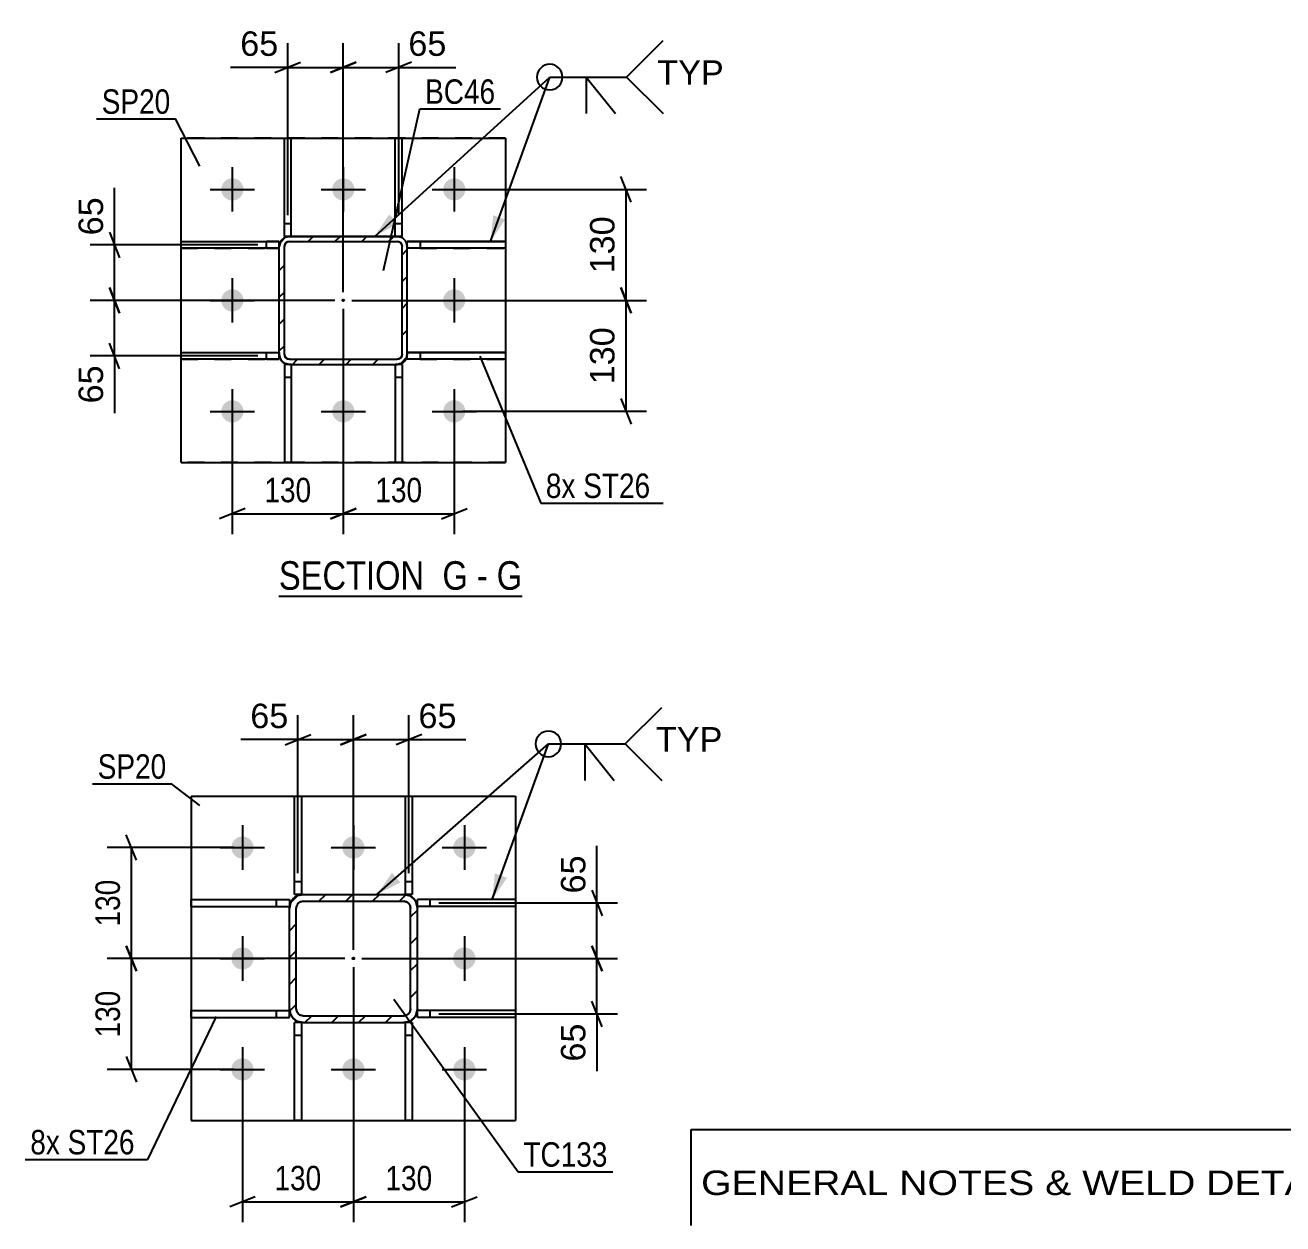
# Model space of a CAD drawing. Header units: millimetres. Extents: x 0 to 841, y 0 to 594.
# Drawn here: x 437.9 to 585.3, y 113.7 to 254.1 of the extents above; entities that cross this region are included whole.
import ezdxf

# ---------------------------------------------------------------- set-up
doc = ezdxf.new("R2010")
doc.units = ezdxf.units.MM
doc.linetypes.add('DXK_LINE_DOT2', pattern=[3.9198, 1.9599, -1.9599])
doc.linetypes.add('DXK_LINE_DOT3', pattern=[5.9187, 2.979, -0.9799, 0.9799, -0.9799])
doc.styles.add('Arial', font='ARIAL.TTF', dxfattribs={"height": 0.2})
doc.styles.add('Arial Narrow', font='ARIALN.TTF', dxfattribs={"height": 0.2})

# ---------------------------------------------------------------- blocks, each defined once
blk = doc.blocks.new('Unknown-318884589-18 - 12769')
at = {"color": 6, "linetype": 'Continuous'}
blk.add_line((467.68, 187.22), (496.18, 187.22), dxfattribs=at)
at = {"color": 0, "linetype": 'Continuous'}
for points in [[(485.79, 187.97), (485.79, 191.47), (467.68, 191.47), (467.68, 187.97)], [(489.82, 187.97), (489.82, 191.47), (486.84, 191.47), (486.84, 187.97)], [(492.15, 187.97), (492.15, 191.47), (490.87, 191.47), (490.87, 187.97)], [(496.18, 187.97), (496.18, 191.47), (493.2, 191.47), (493.2, 187.97)]]:
    blk.add_wipeout(points, dxfattribs=at)
at = {"color": 7, "linetype": 'Continuous', "style": 'Arial Narrow'}
for s, p in [('SECTION ', (467.68, 187.97)), ('G', (486.84, 187.97)), ('G', (493.2, 187.97)), ('-', (490.87, 187.97))]:
    blk.add_text(s, height=3.34, dxfattribs=at).set_placement(p)
blk = doc.blocks.new('Part-318884589-12848 - 12769')
at = {"color": 2, "linetype": 'Continuous'}
for p, q in [((484.22, 215.77), (482.72, 215.77)), ((482.72, 215.77), (494.22, 215.77)), ((482.72, 214.97), (482.72, 215.57)), ((494.22, 215.77), (484.22, 215.77)), ((494.22, 215.77), (494.22, 214.97)), ((494.22, 214.97), (482.72, 214.97))]:
    blk.add_line(p, q, dxfattribs=at)
at = {"color": 7, "linetype": 'DXK_LINE_DOT2'}
for p, q in [((482.72, 215.77), (482.72, 215.77)), ((482.72, 215.57), (482.72, 215.77)), ((484.22, 215.77), (484.22, 214.97)), ((484.22, 214.97), (482.72, 214.97)), ((484.22, 214.97), (494.22, 214.97))]:
    blk.add_line(p, q, dxfattribs=at)
blk = doc.blocks.new('Part-318884589-12777 - 12769')
at = {"linetype": 'Continuous'}
h = blk.add_hatch(dxfattribs=at)
h.set_pattern_fill('', scale=0.7, style=0, pattern_type=0)
h.set_pattern_definition([(45, (468.4631, 229.2758), (-1.57154, 1.57154), [])])
h.paths.add_polyline_path([(468.92, 229.37), (468.46, 229.28), (468.07, 229.02), (467.81, 228.63), (467.72, 228.17), (467.72, 215.57), (467.81, 215.11), (468.07, 214.72), (468.46, 214.46), (468.92, 214.37), (481.52, 214.37), (481.98, 214.46), (482.37, 214.72), (482.63, 215.11), (482.72, 215.57), (482.72, 228.17), (482.63, 228.63), (482.37, 229.02), (481.98, 229.28), (481.52, 229.37)])
h.paths.add_polyline_path([(481.52, 228.77), (481.75, 228.72), (481.95, 228.59), (482.08, 228.4), (482.12, 228.17), (482.12, 215.57), (482.08, 215.34), (481.95, 215.14), (481.75, 215.01), (481.52, 214.97), (468.92, 214.97), (468.69, 215.01), (468.5, 215.14), (468.37, 215.34), (468.32, 215.57), (468.32, 228.17), (468.37, 228.4), (468.5, 228.59), (468.69, 228.72), (468.92, 228.77)])
blk.add_hatch(color=246, dxfattribs=at).paths.add_polyline_path([(475.22, 221.77, -1), (475.22, 221.97, -1)])
at = {"color": 2, "linetype": 'Continuous'}
for p, q in [((467.81, 228.63), (467.72, 228.17)), ((467.81, 228.63), (467.81, 228.63)), ((467.81, 228.62), (467.81, 228.63)), ((468.37, 228.4), (468.5, 228.59)), ((468.46, 229.28), (468.9, 229.37)), ((468.92, 229.37), (468.46, 229.28)), ((468.5, 228.59), (468.69, 228.72)), ((468.69, 228.72), (468.92, 228.77)), ((468.92, 229.37), (481.52, 229.37)), ((468.92, 228.77), (481.52, 228.77)), ((481.32, 229.37), (469.12, 229.37)), ((481.98, 229.28), (481.52, 229.37)), ((481.52, 228.77), (481.75, 228.72)), ((481.55, 229.37), (481.98, 229.28)), ((481.75, 228.72), (481.95, 228.59)), ((481.95, 228.59), (482.08, 228.4)), ((482.63, 228.63), (482.63, 228.63)), ((482.63, 228.63), (482.63, 228.62)), ((482.72, 228.17), (482.63, 228.63)), ((467.72, 215.57), (467.72, 228.17)), ((468.32, 228.17), (468.37, 228.4)), ((468.32, 215.57), (468.32, 228.17)), ((482.08, 228.4), (482.12, 228.17)), ((482.12, 215.57), (482.12, 228.17)), ((482.72, 215.57), (482.72, 228.17)), ((467.72, 215.57), (467.81, 215.11)), ((468.37, 215.34), (468.32, 215.57)), ((468.37, 215.34), (468.5, 215.15)), ((468.5, 215.14), (468.37, 215.34)), ((481.95, 215.15), (482.08, 215.34)), ((482.08, 215.34), (481.95, 215.14)), ((482.12, 215.57), (482.08, 215.34)), ((482.63, 215.11), (482.72, 215.57)), ((468.46, 214.46), (468.92, 214.37)), ((468.5, 215.15), (468.69, 215.02)), ((468.69, 215.01), (468.5, 215.14)), ((468.69, 215.02), (468.92, 214.97)), ((468.92, 214.97), (468.69, 215.01)), ((468.92, 214.97), (468.92, 214.97)), ((468.92, 214.97), (481.52, 214.97)), ((468.92, 214.97), (481.52, 214.97)), ((468.92, 214.37), (481.52, 214.37)), ((481.52, 214.97), (481.75, 215.02)), ((481.75, 215.01), (481.52, 214.97)), ((481.52, 214.97), (481.52, 214.97)), ((481.52, 214.37), (481.98, 214.46)), ((481.75, 215.02), (481.95, 215.15)), ((481.95, 215.14), (481.75, 215.01))]:
    blk.add_line(p, q, dxfattribs=at)
at = {"color": 7, "linetype": 'DXK_LINE_DOT2'}
for p, q in [((467.72, 228.17), (467.81, 228.62)), ((468.5, 228.6), (468.37, 228.4)), ((468.69, 228.73), (468.5, 228.6)), ((468.92, 228.77), (468.69, 228.73)), ((468.9, 229.37), (468.92, 229.37)), ((469.12, 229.37), (468.92, 229.37)), ((468.92, 229.37), (468.92, 229.37)), ((468.92, 228.77), (468.92, 228.77)), ((468.92, 228.77), (481.52, 228.77)), ((481.52, 229.37), (481.32, 229.37)), ((481.52, 229.37), (481.52, 229.37)), ((481.52, 229.37), (481.55, 229.37)), ((481.52, 228.77), (481.52, 228.77)), ((481.75, 228.73), (481.52, 228.77)), ((481.95, 228.6), (481.75, 228.73)), ((482.08, 228.4), (481.95, 228.6)), ((482.63, 228.62), (482.72, 228.17)), ((467.72, 215.57), (467.72, 228.17)), ((468.37, 228.4), (468.32, 228.17)), ((468.32, 228.17), (468.32, 228.17)), ((468.32, 215.57), (468.32, 228.17)), ((482.12, 228.17), (482.08, 228.4)), ((482.12, 228.17), (482.12, 228.17)), ((482.12, 215.57), (482.12, 228.17)), ((482.72, 215.57), (482.72, 228.17)), ((467.81, 215.11), (467.72, 215.57)), ((468.32, 215.57), (468.32, 215.57)), ((468.32, 215.57), (468.37, 215.34)), ((468.37, 215.34), (468.37, 215.34)), ((482.08, 215.34), (482.12, 215.57)), ((482.08, 215.34), (482.08, 215.34)), ((482.12, 215.57), (482.12, 215.57)), ((482.72, 215.57), (482.63, 215.11)), ((482.72, 215.57), (482.72, 215.57)), ((468.92, 214.37), (468.46, 214.46)), ((468.92, 214.37), (481.52, 214.37)), ((468.92, 214.37), (468.92, 214.37)), ((481.98, 214.46), (481.52, 214.37)), ((481.52, 214.37), (481.52, 214.37))]:
    blk.add_line(p, q, dxfattribs=at)
at = {"color": 7, "linetype": 'DXK_LINE_DOT3'}
blk.add_line((475.22, 221.86), (475.22, 221.88), dxfattribs=at)
at = {"color": 246, "linetype": 'DXK_LINE_DOT2'}
blk.add_line((475.22, 221.86), (475.22, 221.88), dxfattribs=at)
at = {"color": 246, "linetype": 'Continuous'}
blk.add_circle((475.22, 221.87), 0.1, dxfattribs=at)
at = {"color": 2, "linetype": 'Continuous'}
for centre, start, end in [((468.92, 228.17), 112.5, 157.5), ((468.92, 228.17), 112.5, 157.5), ((481.52, 228.17), 22.5, 67.5), ((481.52, 228.17), 22.5, 67.5), ((468.92, 215.57), 202.5, 247.5), ((481.52, 215.57), 292.5, 337.5)]:
    blk.add_arc(centre, 1.2, start, end, dxfattribs=at)
at = {"color": 7, "linetype": 'DXK_LINE_DOT2'}
for centre, start, end in [((468.92, 215.57), 202.5, 247.5), ((481.52, 215.57), 292.5, 337.5)]:
    blk.add_arc(centre, 1.2, start, end, dxfattribs=at)
blk = doc.blocks.new('Part-318884589-12783 - 12769')
at = {"color": 2, "linetype": 'Continuous'}
for p, q in [((456.22, 240.87), (456.22, 240.87)), ((456.22, 240.87), (494.22, 240.87)), ((456.22, 202.87), (456.22, 240.87)), ((494.22, 240.87), (494.22, 240.87)), ((494.22, 240.87), (494.22, 202.87)), ((456.22, 202.87), (494.22, 202.87))]:
    blk.add_line(p, q, dxfattribs=at)
at = {"color": 7, "linetype": 'DXK_LINE_DOT2'}
for p, q in [((494.22, 240.87), (456.22, 240.87)), ((456.22, 240.87), (456.22, 240.87)), ((494.22, 240.87), (494.22, 240.87)), ((494.22, 202.87), (456.22, 202.87))]:
    blk.add_line(p, q, dxfattribs=at)
blk = doc.blocks.new('Part-318884589-12844 - 12769')
at = {"color": 2, "linetype": 'Continuous'}
for p, q in [((481.32, 214.37), (481.32, 202.87)), ((482.12, 214.37), (481.52, 214.37)), ((482.12, 214.37), (481.54, 214.37)), ((482.12, 214.37), (482.12, 214.37)), ((482.12, 214.37), (482.12, 202.87)), ((482.12, 202.87), (481.32, 202.87))]:
    blk.add_line(p, q, dxfattribs=at)
at = {"color": 7, "linetype": 'DXK_LINE_DOT2'}
for p, q in [((481.32, 214.37), (481.32, 214.37)), ((481.32, 214.37), (481.32, 214.37)), ((481.52, 214.37), (481.32, 214.37)), ((481.54, 214.37), (481.32, 214.37)), ((481.32, 212.87), (482.12, 212.87))]:
    blk.add_line(p, q, dxfattribs=at)
blk = doc.blocks.new('Part-318884589-12845 - 12769')
at = {"color": 2, "linetype": 'Continuous'}
for p, q in [((468.32, 214.37), (468.32, 214.37)), ((468.32, 214.37), (468.32, 202.87)), ((468.92, 214.37), (468.32, 214.37)), ((468.9, 214.37), (468.32, 214.37)), ((469.12, 214.37), (469.12, 202.87)), ((469.12, 202.87), (468.32, 202.87))]:
    blk.add_line(p, q, dxfattribs=at)
at = {"color": 7, "linetype": 'DXK_LINE_DOT2'}
for p, q in [((469.12, 214.37), (468.9, 214.37)), ((469.12, 214.37), (468.92, 214.37)), ((469.12, 214.37), (469.12, 214.37)), ((469.12, 214.37), (469.12, 214.37)), ((468.32, 212.87), (469.12, 212.87))]:
    blk.add_line(p, q, dxfattribs=at)
blk = doc.blocks.new('Part-318884589-12846 - 12769')
at = {"color": 2, "linetype": 'Continuous'}
for p, q in [((481.32, 229.37), (481.32, 240.87)), ((481.32, 240.87), (482.12, 240.87)), ((482.12, 229.37), (482.12, 240.87)), ((482.12, 229.37), (481.52, 229.37))]:
    blk.add_line(p, q, dxfattribs=at)
at = {"color": 7, "linetype": 'DXK_LINE_DOT2'}
for p, q in [((481.32, 230.87), (482.12, 230.87)), ((481.52, 229.37), (481.32, 229.37)), ((482.12, 229.37), (481.32, 229.37)), ((481.32, 229.37), (481.32, 229.37)), ((482.12, 229.37), (482.12, 229.37))]:
    blk.add_line(p, q, dxfattribs=at)
blk = doc.blocks.new('Part-318884589-12847 - 12769')
at = {"color": 2, "linetype": 'Continuous'}
for p, q in [((468.32, 229.37), (468.32, 240.87)), ((468.32, 240.87), (469.12, 240.87)), ((469.12, 229.37), (469.12, 240.87)), ((468.92, 229.37), (468.32, 229.37))]:
    blk.add_line(p, q, dxfattribs=at)
at = {"color": 7, "linetype": 'DXK_LINE_DOT2'}
for p, q in [((468.32, 230.87), (469.12, 230.87)), ((469.12, 229.37), (468.32, 229.37)), ((468.32, 229.37), (468.32, 229.37)), ((469.12, 229.37), (468.92, 229.37)), ((469.12, 229.37), (469.12, 229.37))]:
    blk.add_line(p, q, dxfattribs=at)
blk = doc.blocks.new('Part-318884589-12849 - 12769')
at = {"color": 2, "linetype": 'Continuous'}
for p, q in [((484.22, 228.77), (482.72, 228.77)), ((482.72, 228.77), (482.72, 228.77)), ((482.72, 228.77), (494.22, 228.77)), ((482.72, 228.77), (482.72, 228.77)), ((482.72, 228.17), (482.72, 228.77)), ((494.22, 228.77), (484.22, 228.77)), ((494.22, 228.77), (494.22, 227.97)), ((494.22, 227.97), (482.72, 227.97))]:
    blk.add_line(p, q, dxfattribs=at)
at = {"color": 7, "linetype": 'DXK_LINE_DOT2'}
for p, q in [((484.22, 228.77), (484.22, 227.97)), ((482.72, 227.97), (482.72, 228.17)), ((484.22, 227.97), (482.72, 227.97)), ((482.72, 227.97), (482.72, 227.97)), ((484.22, 227.97), (494.22, 227.97))]:
    blk.add_line(p, q, dxfattribs=at)
blk = doc.blocks.new('Part-318884589-12850 - 12769')
at = {"color": 2, "linetype": 'Continuous'}
for p, q in [((456.22, 214.97), (456.22, 215.77)), ((456.22, 215.77), (467.72, 215.77)), ((456.22, 215.77), (466.22, 215.77)), ((466.22, 215.77), (467.72, 215.77)), ((467.72, 214.97), (467.72, 215.57)), ((467.72, 214.97), (456.22, 214.97))]:
    blk.add_line(p, q, dxfattribs=at)
at = {"color": 7, "linetype": 'DXK_LINE_DOT2'}
for p, q in [((466.22, 214.97), (466.22, 215.77)), ((467.72, 215.77), (467.72, 215.57)), ((456.22, 214.97), (466.22, 214.97)), ((466.22, 214.97), (467.72, 214.97)), ((467.72, 214.97), (467.72, 214.97))]:
    blk.add_line(p, q, dxfattribs=at)
blk = doc.blocks.new('Part-318884589-12851 - 12769')
at = {"color": 2, "linetype": 'Continuous'}
for p, q in [((456.22, 227.97), (456.22, 228.77)), ((456.22, 228.77), (467.72, 228.77)), ((456.22, 228.77), (466.22, 228.77)), ((467.72, 228.77), (466.22, 228.77)), ((467.72, 228.77), (467.72, 228.77)), ((467.72, 228.17), (467.72, 228.77)), ((467.72, 227.97), (456.22, 227.97))]:
    blk.add_line(p, q, dxfattribs=at)
at = {"color": 7, "linetype": 'DXK_LINE_DOT2'}
for p, q in [((466.22, 227.97), (466.22, 228.77)), ((456.22, 227.97), (466.22, 227.97)), ((466.22, 227.97), (467.72, 227.97)), ((467.72, 227.97), (467.72, 228.17)), ((467.72, 227.97), (467.72, 227.97))]:
    blk.add_line(p, q, dxfattribs=at)
blk = doc.blocks.new('Bolt-318884589-12855 - 12769')
at = {"linetype": 'Continuous'}
for points in [[(462.22, 236.17), (462.49, 236.14), (462.75, 236.06), (462.99, 235.92), (463.19, 235.74), (463.35, 235.52), (463.46, 235.27), (463.52, 235.01), (463.52, 234.74), (463.46, 234.47), (463.35, 234.22), (463.19, 234), (462.99, 233.82), (462.75, 233.68), (462.49, 233.6), (462.22, 233.57), (461.95, 233.6), (461.69, 233.68), (461.46, 233.82), (461.26, 234), (461.1, 234.22), (460.99, 234.47), (460.93, 234.74), (460.93, 235.01), (460.99, 235.27), (461.1, 235.52), (461.26, 235.74), (461.46, 235.92), (461.69, 236.06), (461.95, 236.14)], [(475.22, 236.17), (475.49, 236.14), (475.75, 236.06), (475.99, 235.92), (476.19, 235.74), (476.35, 235.52), (476.46, 235.27), (476.52, 235.01), (476.52, 234.74), (476.46, 234.47), (476.35, 234.22), (476.19, 234), (475.99, 233.82), (475.75, 233.68), (475.49, 233.6), (475.22, 233.57), (474.95, 233.6), (474.69, 233.68), (474.46, 233.82), (474.26, 234), (474.1, 234.22), (473.99, 234.47), (473.93, 234.74), (473.93, 235.01), (473.99, 235.27), (474.1, 235.52), (474.26, 235.74), (474.46, 235.92), (474.69, 236.06), (474.95, 236.14)], [(488.22, 236.17), (488.49, 236.14), (488.75, 236.06), (488.99, 235.92), (489.19, 235.74), (489.35, 235.52), (489.46, 235.27), (489.52, 235.01), (489.52, 234.74), (489.46, 234.47), (489.35, 234.22), (489.19, 234), (488.99, 233.82), (488.75, 233.68), (488.49, 233.6), (488.22, 233.57), (487.95, 233.6), (487.69, 233.68), (487.46, 233.82), (487.26, 234), (487.1, 234.22), (486.99, 234.47), (486.93, 234.74), (486.93, 235.01), (486.99, 235.27), (487.1, 235.52), (487.26, 235.74), (487.46, 235.92), (487.69, 236.06), (487.95, 236.14)], [(462.22, 223.17), (462.49, 223.14), (462.75, 223.06), (462.99, 222.92), (463.19, 222.74), (463.35, 222.52), (463.46, 222.27), (463.52, 222.01), (463.52, 221.74), (463.46, 221.47), (463.35, 221.22), (463.19, 221), (462.99, 220.82), (462.75, 220.68), (462.49, 220.6), (462.22, 220.57), (461.95, 220.6), (461.69, 220.68), (461.46, 220.82), (461.26, 221), (461.1, 221.22), (460.99, 221.47), (460.93, 221.74), (460.93, 222.01), (460.99, 222.27), (461.1, 222.52), (461.26, 222.74), (461.46, 222.92), (461.69, 223.06), (461.95, 223.14)], [(488.22, 223.17), (488.49, 223.14), (488.75, 223.06), (488.99, 222.92), (489.19, 222.74), (489.35, 222.52), (489.46, 222.27), (489.52, 222.01), (489.52, 221.74), (489.46, 221.47), (489.35, 221.22), (489.19, 221), (488.99, 220.82), (488.75, 220.68), (488.49, 220.6), (488.22, 220.57), (487.95, 220.6), (487.69, 220.68), (487.46, 220.82), (487.26, 221), (487.1, 221.22), (486.99, 221.47), (486.93, 221.74), (486.93, 222.01), (486.99, 222.27), (487.1, 222.52), (487.26, 222.74), (487.46, 222.92), (487.69, 223.06), (487.95, 223.14)], [(462.22, 210.17), (462.49, 210.14), (462.75, 210.06), (462.99, 209.92), (463.19, 209.74), (463.35, 209.52), (463.46, 209.27), (463.52, 209.01), (463.52, 208.74), (463.46, 208.47), (463.35, 208.22), (463.19, 208), (462.99, 207.82), (462.75, 207.68), (462.49, 207.6), (462.22, 207.57), (461.95, 207.6), (461.69, 207.68), (461.46, 207.82), (461.26, 208), (461.1, 208.22), (460.99, 208.47), (460.93, 208.74), (460.93, 209.01), (460.99, 209.27), (461.1, 209.52), (461.26, 209.74), (461.46, 209.92), (461.69, 210.06), (461.95, 210.14)], [(475.22, 210.17), (475.49, 210.14), (475.75, 210.06), (475.99, 209.92), (476.19, 209.74), (476.35, 209.52), (476.46, 209.27), (476.52, 209.01), (476.52, 208.74), (476.46, 208.47), (476.35, 208.22), (476.19, 208), (475.99, 207.82), (475.75, 207.68), (475.49, 207.6), (475.22, 207.57), (474.95, 207.6), (474.69, 207.68), (474.46, 207.82), (474.26, 208), (474.1, 208.22), (473.99, 208.47), (473.93, 208.74), (473.93, 209.01), (473.99, 209.27), (474.1, 209.52), (474.26, 209.74), (474.46, 209.92), (474.69, 210.06), (474.95, 210.14)], [(488.22, 210.17), (488.49, 210.14), (488.75, 210.06), (488.99, 209.92), (489.19, 209.74), (489.35, 209.52), (489.46, 209.27), (489.52, 209.01), (489.52, 208.74), (489.46, 208.47), (489.35, 208.22), (489.19, 208), (488.99, 207.82), (488.75, 207.68), (488.49, 207.6), (488.22, 207.57), (487.95, 207.6), (487.69, 207.68), (487.46, 207.82), (487.26, 208), (487.1, 208.22), (486.99, 208.47), (486.93, 208.74), (486.93, 209.01), (486.99, 209.27), (487.1, 209.52), (487.26, 209.74), (487.46, 209.92), (487.69, 210.06), (487.95, 210.14)]]:
    blk.add_hatch(color=1, dxfattribs=at).paths.add_polyline_path(points)
at = {"color": 1, "linetype": 'Continuous'}
for p, q in [((462.22, 237.47), (462.22, 232.27)), ((475.22, 237.47), (475.22, 232.27)), ((488.22, 237.47), (488.22, 232.27)), ((459.62, 234.87), (464.82, 234.87)), ((472.62, 234.87), (477.82, 234.87)), ((485.62, 234.87), (490.82, 234.87)), ((462.22, 224.47), (462.22, 219.27)), ((488.22, 224.47), (488.22, 219.27)), ((459.62, 221.87), (464.82, 221.87)), ((485.62, 221.87), (490.82, 221.87)), ((462.22, 211.47), (462.22, 206.27)), ((475.22, 211.47), (475.22, 206.27)), ((488.22, 211.47), (488.22, 206.27)), ((459.62, 208.87), (464.82, 208.87)), ((472.62, 208.87), (477.82, 208.87)), ((485.62, 208.87), (490.82, 208.87))]:
    blk.add_line(p, q, dxfattribs=at)
blk = doc.blocks.new('Part-318884589-13190 - 13131')
at = {"color": 2, "linetype": 'Continuous'}
for p, q in [((482.51, 125.77), (482.51, 137.27)), ((483.31, 137.27), (482.51, 137.27)), ((483.31, 137.27), (483.31, 125.77)), ((483.31, 125.77), (482.51, 125.77))]:
    blk.add_line(p, q, dxfattribs=at)
at = {"color": 7, "linetype": 'DXK_LINE_DOT2'}
blk.add_line((482.51, 135.77), (483.31, 135.77), dxfattribs=at)
blk = doc.blocks.new('Part-318884589-13194 - 13131')
at = {"color": 2, "linetype": 'Continuous'}
for p, q in [((495.41, 138.67), (483.91, 138.67)), ((483.91, 137.87), (483.91, 138.67)), ((495.41, 138.67), (495.41, 137.87)), ((495.41, 137.87), (483.91, 137.87))]:
    blk.add_line(p, q, dxfattribs=at)
at = {"color": 7, "linetype": 'DXK_LINE_DOT2'}
blk.add_line((485.41, 137.87), (485.41, 138.67), dxfattribs=at)
blk = doc.blocks.new('Part-318884589-13138 - 13131')
at = {"linetype": 'Continuous'}
h = blk.add_hatch(dxfattribs=at)
h.set_pattern_fill('', scale=0.7, style=0, pattern_type=0)
h.set_pattern_definition([(45, (469.8944, 152.1447), (-1.57154, 1.57154), [])])
h.paths.add_polyline_path([(470.51, 152.27), (469.89, 152.14), (469.38, 151.8), (469.03, 151.28), (468.91, 150.67), (468.91, 138.87), (469.03, 138.25), (469.38, 137.74), (469.89, 137.39), (470.51, 137.27), (482.31, 137.27), (482.92, 137.39), (483.44, 137.74), (483.78, 138.25), (483.91, 138.87), (483.91, 150.67), (483.78, 151.28), (483.44, 151.8), (482.92, 152.14), (482.31, 152.27)])
h.paths.add_polyline_path([(482.31, 151.47), (482.61, 151.41), (482.87, 151.23), (483.05, 150.97), (483.11, 150.67), (483.11, 138.87), (483.05, 138.56), (482.87, 138.3), (482.61, 138.13), (482.31, 138.07), (470.51, 138.07), (470.2, 138.13), (469.94, 138.3), (469.77, 138.56), (469.71, 138.87), (469.71, 150.67), (469.77, 150.97), (469.94, 151.23), (470.2, 151.41), (470.51, 151.47)])
blk.add_hatch(color=246, dxfattribs=at).paths.add_polyline_path([(476.41, 144.67, -1), (476.41, 144.87, -1)])
at = {"color": 7, "linetype": 'DXK_LINE_DOT2'}
for p, q in [((469.89, 152.14), (470.51, 152.27)), ((470.51, 152.27), (482.31, 152.27)), ((482.31, 152.27), (482.92, 152.14)), ((468.91, 150.67), (469.03, 151.28)), ((468.91, 138.87), (468.91, 150.67)), ((469.77, 150.97), (469.71, 150.67)), ((469.71, 138.87), (469.71, 150.67)), ((470.51, 151.47), (470.2, 151.41)), ((470.51, 151.47), (482.31, 151.47)), ((482.61, 151.41), (482.31, 151.47)), ((483.11, 150.67), (483.05, 150.97)), ((483.11, 138.87), (483.11, 150.67)), ((483.78, 151.28), (483.91, 150.67)), ((483.91, 138.87), (483.91, 150.67)), ((469.03, 138.25), (468.91, 138.87)), ((469.71, 138.87), (469.77, 138.56)), ((483.05, 138.56), (483.11, 138.87)), ((483.91, 138.87), (483.78, 138.25)), ((470.51, 137.27), (469.89, 137.39)), ((470.2, 138.13), (470.51, 138.07)), ((470.51, 138.07), (482.31, 138.07)), ((470.51, 137.27), (482.31, 137.27)), ((482.31, 138.07), (482.61, 138.13)), ((482.92, 137.39), (482.31, 137.27))]:
    blk.add_line(p, q, dxfattribs=at)
at = {"color": 2, "linetype": 'Continuous'}
for p, q in [((470.51, 152.27), (469.89, 152.14)), ((470.51, 152.27), (482.31, 152.27)), ((482.92, 152.14), (482.31, 152.27)), ((469.03, 151.28), (468.91, 150.67)), ((468.91, 138.87), (468.91, 150.67)), ((469.71, 150.67), (469.77, 150.97)), ((469.71, 138.87), (469.71, 150.67)), ((470.2, 151.41), (470.51, 151.47)), ((470.51, 151.47), (482.31, 151.47)), ((482.31, 151.47), (482.61, 151.41)), ((483.05, 150.97), (483.11, 150.67)), ((483.11, 138.87), (483.11, 150.67)), ((483.91, 150.67), (483.78, 151.28)), ((483.91, 138.87), (483.91, 150.67)), ((468.91, 138.87), (469.03, 138.25)), ((469.77, 138.56), (469.71, 138.87)), ((483.11, 138.87), (483.05, 138.56)), ((483.78, 138.25), (483.91, 138.87)), ((469.89, 137.39), (470.51, 137.27)), ((470.51, 138.07), (470.2, 138.13)), ((470.51, 138.07), (482.31, 138.07)), ((470.51, 137.27), (482.31, 137.27)), ((482.61, 138.13), (482.31, 138.07)), ((482.31, 137.27), (482.92, 137.39))]:
    blk.add_line(p, q, dxfattribs=at)
at = {"color": 7, "linetype": 'DXK_LINE_DOT3'}
blk.add_line((476.41, 144.77), (476.41, 144.77), dxfattribs=at)
at = {"color": 246, "linetype": 'DXK_LINE_DOT2'}
blk.add_line((476.41, 144.77), (476.41, 144.77), dxfattribs=at)
at = {"color": 246, "linetype": 'Continuous'}
blk.add_circle((476.41, 144.77), 0.1, dxfattribs=at)
at = {"color": 7, "linetype": 'DXK_LINE_DOT2'}
for centre, radius, start, end in [((470.51, 150.67), 1.6, 112.5, 157.5), ((482.31, 150.67), 1.6, 22.5, 67.5), ((470.51, 150.67), 0.8, 112.5, 157.5), ((482.31, 150.67), 0.8, 22.5, 67.5), ((470.51, 138.87), 0.8, 202.5, 247.5), ((482.31, 138.87), 0.8, 292.5, 337.5), ((470.51, 138.87), 1.6, 202.5, 247.5), ((482.31, 138.87), 1.6, 292.5, 337.5)]:
    blk.add_arc(centre, radius, start, end, dxfattribs=at)
at = {"color": 2, "linetype": 'Continuous'}
for centre, radius, start, end in [((470.51, 150.67), 1.6, 112.5, 157.5), ((482.31, 150.67), 1.6, 22.5, 67.5), ((470.51, 150.67), 0.8, 112.5, 157.5), ((482.31, 150.67), 0.8, 22.5, 67.5), ((470.51, 138.87), 0.8, 202.5, 247.5), ((482.31, 138.87), 0.8, 292.5, 337.5), ((470.51, 138.87), 1.6, 202.5, 247.5), ((482.31, 138.87), 1.6, 292.5, 337.5)]:
    blk.add_arc(centre, radius, start, end, dxfattribs=at)
blk = doc.blocks.new('Part-318884589-13191 - 13131')
at = {"color": 2, "linetype": 'Continuous'}
for p, q in [((469.51, 125.77), (469.51, 137.27)), ((470.31, 137.27), (469.51, 137.27)), ((470.31, 137.27), (470.31, 125.77)), ((470.31, 125.77), (469.51, 125.77))]:
    blk.add_line(p, q, dxfattribs=at)
at = {"color": 7, "linetype": 'DXK_LINE_DOT2'}
blk.add_line((469.51, 135.77), (470.31, 135.77), dxfattribs=at)
blk = doc.blocks.new('Part-318884589-13143 - 13131')
at = {"color": 2, "linetype": 'Continuous'}
for p, q in [((457.41, 163.77), (495.41, 163.77)), ((457.41, 163.77), (457.41, 125.77)), ((495.41, 163.77), (495.41, 125.77)), ((457.41, 125.77), (495.41, 125.77))]:
    blk.add_line(p, q, dxfattribs=at)
blk = doc.blocks.new('Part-318884589-13192 - 13131')
at = {"color": 2, "linetype": 'Continuous'}
for p, q in [((482.51, 152.27), (482.51, 163.77)), ((482.51, 163.77), (483.31, 163.77)), ((483.31, 163.77), (483.31, 152.27)), ((483.31, 152.27), (482.51, 152.27))]:
    blk.add_line(p, q, dxfattribs=at)
at = {"color": 7, "linetype": 'DXK_LINE_DOT2'}
blk.add_line((482.51, 153.77), (483.31, 153.77), dxfattribs=at)
blk = doc.blocks.new('Part-318884589-13193 - 13131')
at = {"color": 2, "linetype": 'Continuous'}
for p, q in [((469.51, 152.27), (469.51, 163.77)), ((469.51, 163.77), (470.31, 163.77)), ((470.31, 163.77), (470.31, 152.27)), ((470.31, 152.27), (469.51, 152.27))]:
    blk.add_line(p, q, dxfattribs=at)
at = {"color": 7, "linetype": 'DXK_LINE_DOT2'}
blk.add_line((469.51, 153.77), (470.31, 153.77), dxfattribs=at)
blk = doc.blocks.new('Part-318884589-13195 - 13131')
at = {"color": 2, "linetype": 'Continuous'}
for p, q in [((495.41, 151.67), (483.91, 151.67)), ((483.91, 150.87), (483.91, 151.67)), ((495.41, 150.87), (483.91, 150.87)), ((495.41, 151.67), (495.41, 150.87))]:
    blk.add_line(p, q, dxfattribs=at)
at = {"color": 7, "linetype": 'DXK_LINE_DOT2'}
blk.add_line((485.41, 150.87), (485.41, 151.67), dxfattribs=at)
blk = doc.blocks.new('Part-318884589-13196 - 13131')
at = {"color": 2, "linetype": 'Continuous'}
for p, q in [((457.41, 137.87), (457.41, 138.67)), ((457.41, 138.67), (468.91, 138.67)), ((468.91, 137.87), (468.91, 138.67)), ((457.41, 137.87), (468.91, 137.87))]:
    blk.add_line(p, q, dxfattribs=at)
at = {"color": 7, "linetype": 'DXK_LINE_DOT2'}
blk.add_line((467.41, 137.87), (467.41, 138.67), dxfattribs=at)
blk = doc.blocks.new('Part-318884589-13197 - 13131')
at = {"color": 2, "linetype": 'Continuous'}
for p, q in [((457.41, 150.87), (457.41, 151.67)), ((457.41, 151.67), (468.91, 151.67)), ((457.41, 150.87), (468.91, 150.87)), ((468.91, 151.67), (468.91, 150.87))]:
    blk.add_line(p, q, dxfattribs=at)
at = {"color": 7, "linetype": 'DXK_LINE_DOT2'}
blk.add_line((467.41, 150.87), (467.41, 151.67), dxfattribs=at)
blk = doc.blocks.new('Bolt-318884589-13215 - 13131')
at = {"linetype": 'Continuous'}
for points in [[(464.71, 157.77, -1), (462.11, 157.77, -1)], [(477.71, 157.77, -1), (475.11, 157.77, -1)], [(490.71, 157.77, -1), (488.11, 157.77, -1)], [(464.71, 144.77, -1), (462.11, 144.77, -1)], [(490.71, 144.77, -1), (488.11, 144.77, -1)], [(464.71, 131.77, -1), (462.11, 131.77, -1)], [(477.71, 131.77, -1), (475.11, 131.77, -1)], [(490.71, 131.77, -1), (488.11, 131.77, -1)]]:
    blk.add_hatch(color=1, dxfattribs=at).paths.add_polyline_path(points)
at = {"color": 1, "linetype": 'Continuous'}
for p, q in [((463.41, 160.37), (463.41, 155.17)), ((476.41, 160.37), (476.41, 155.17)), ((489.41, 160.37), (489.41, 155.17)), ((460.81, 157.77), (466.01, 157.77)), ((473.81, 157.77), (479.01, 157.77)), ((486.81, 157.77), (492.01, 157.77)), ((463.41, 147.37), (463.41, 142.17)), ((489.41, 147.37), (489.41, 142.17)), ((460.81, 144.77), (466.01, 144.77)), ((486.81, 144.77), (492.01, 144.77)), ((463.41, 134.37), (463.41, 129.17)), ((476.41, 134.37), (476.41, 129.17)), ((489.41, 134.37), (489.41, 129.17)), ((460.81, 131.77), (466.01, 131.77)), ((473.81, 131.77), (479.01, 131.77)), ((486.81, 131.77), (492.01, 131.77))]:
    blk.add_line(p, q, dxfattribs=at)
blk = doc.blocks.new('StraightDimension-318884589-13113 - 12769')
at = {"color": 7, "linetype": 'Continuous'}
for p, q in [((508.95, 220.37), (507.75, 223.37)), ((476.22, 221.87), (510.75, 221.87)), ((508.35, 208.88), (508.35, 221.87)), ((507.75, 210.38), (508.95, 207.38)), ((489.22, 208.88), (510.75, 208.88))]:
    blk.add_line(p, q, dxfattribs=at)
at = {"color": 0}
blk.add_wipeout([(507.6, 219.31), (503.4, 219.31), (503.4, 211.44), (507.6, 211.44)], dxfattribs=at)
at = {"color": 3, "style": 'Arial'}
blk.add_text('130', height=2.865, rotation=90.0002, dxfattribs=at).set_placement((507, 212.04))
blk = doc.blocks.new('StraightDimension-318884589-13112 - 12769')
at = {"color": 7, "linetype": 'Continuous'}
for p, q in [((508.95, 233.38), (507.75, 236.38)), ((489.22, 234.88), (510.75, 234.88)), ((508.35, 221.87), (508.35, 234.88)), ((507.75, 223.37), (508.95, 220.37)), ((476.22, 221.87), (510.75, 221.87))]:
    blk.add_line(p, q, dxfattribs=at)
at = {"color": 0}
blk.add_wipeout([(507.6, 232.31), (503.4, 232.31), (503.4, 224.44), (507.6, 224.44)], dxfattribs=at)
at = {"color": 3, "style": 'Arial'}
blk.add_text('130', height=2.865, rotation=90.0002, dxfattribs=at).set_placement((507, 225.04))
blk = doc.blocks.new('StraightDimension-318884589-13056 - 12769')
at = {"color": 7, "linetype": 'Continuous'}
for p, q in [((448.42, 228.37), (448.42, 235.07)), ((448.42, 228.37), (448.42, 235.07)), ((447.82, 229.87), (449.02, 226.87)), ((465.22, 228.37), (445.57, 228.37)), ((448.42, 221.87), (448.42, 228.37)), ((449.02, 220.37), (447.82, 223.37)), ((474.22, 221.87), (445.57, 221.87))]:
    blk.add_line(p, q, dxfattribs=at)
at = {"color": 0}
blk.add_wipeout([(447.67, 234.54), (443.47, 234.54), (443.47, 228.89), (447.67, 228.89)], dxfattribs=at)
at = {"color": 3, "style": 'Arial'}
blk.add_text('65', height=2.865, rotation=90.0002, dxfattribs=at).set_placement((447.07, 229.49))
blk = doc.blocks.new('StraightDimension-318884589-13057 - 12769')
at = {"color": 7, "linetype": 'Continuous'}
for p, q in [((447.82, 223.37), (449.02, 220.37)), ((474.22, 221.87), (445.57, 221.87)), ((448.42, 215.37), (448.42, 221.87)), ((449.02, 213.87), (447.82, 216.87)), ((465.22, 215.37), (445.57, 215.37)), ((448.42, 215.37), (448.42, 208.67)), ((448.42, 215.37), (448.42, 208.67))]:
    blk.add_line(p, q, dxfattribs=at)
at = {"color": 0}
blk.add_wipeout([(447.67, 214.85), (443.47, 214.85), (443.47, 209.2), (447.67, 209.2)], dxfattribs=at)
at = {"color": 3, "style": 'Arial'}
blk.add_text('65', height=2.865, rotation=90.0002, dxfattribs=at).set_placement((447.07, 209.8))
blk = doc.blocks.new('StraightDimension-318884589-13084 - 12769')
at = {"color": 7, "linetype": 'Continuous'}
for p, q in [((475.22, 220.87), (475.22, 194.47)), ((488.22, 207.87), (488.22, 194.47)), ((476.72, 197.47), (473.72, 196.27)), ((475.22, 196.87), (488.22, 196.87)), ((486.72, 196.27), (489.72, 197.47))]:
    blk.add_line(p, q, dxfattribs=at)
at = {"color": 0}
blk.add_wipeout([(485.06, 197.62), (485.06, 201.82), (478.38, 201.82), (478.38, 197.62)], dxfattribs=at)
at = {"color": 3, "style": 'Arial Narrow'}
blk.add_text('130', height=2.863, dxfattribs=at).set_placement((478.98, 198.22))
blk = doc.blocks.new('StraightDimension-318884589-13085 - 12769')
at = {"color": 7, "linetype": 'Continuous'}
for p, q in [((475.22, 220.87), (475.22, 194.47)), ((462.22, 207.87), (462.22, 194.47)), ((463.72, 197.47), (460.72, 196.27)), ((462.22, 196.87), (475.22, 196.87)), ((473.72, 196.27), (476.72, 197.47))]:
    blk.add_line(p, q, dxfattribs=at)
at = {"color": 0}
blk.add_wipeout([(472.06, 197.62), (472.06, 201.82), (465.38, 201.82), (465.38, 197.62)], dxfattribs=at)
at = {"color": 3, "style": 'Arial Narrow'}
blk.add_text('130', height=2.863, dxfattribs=at).set_placement((465.98, 198.22))
blk = doc.blocks.new('StraightDimension-318884589-13100 - 12769')
at = {"color": 7, "linetype": 'Continuous'}
for p, q in [((475.22, 222.85), (475.22, 252.02)), ((481.72, 231.87), (481.72, 252.02)), ((473.72, 248.57), (476.72, 249.77)), ((475.22, 249.17), (481.72, 249.17)), ((483.22, 249.77), (480.22, 248.57)), ((481.72, 249.17), (488.42, 249.17)), ((481.72, 249.17), (488.42, 249.17))]:
    blk.add_line(p, q, dxfattribs=at)
at = {"color": 0}
blk.add_wipeout([(487.89, 249.92), (487.89, 254.12), (482.25, 254.12), (482.25, 249.92)], dxfattribs=at)
at = {"color": 3, "style": 'Arial'}
blk.add_text('65', height=2.865, dxfattribs=at).set_placement((482.85, 250.52))
blk = doc.blocks.new('StraightDimension-318884589-13101 - 12769')
at = {"color": 7, "linetype": 'Continuous'}
for p, q in [((468.72, 231.87), (468.72, 252.02)), ((475.22, 222.85), (475.22, 252.02)), ((468.72, 249.17), (462.02, 249.17)), ((468.72, 249.17), (462.02, 249.17)), ((467.22, 248.57), (470.22, 249.77)), ((468.72, 249.17), (475.22, 249.17)), ((476.72, 249.77), (473.72, 248.57))]:
    blk.add_line(p, q, dxfattribs=at)
at = {"color": 0}
blk.add_wipeout([(468.2, 249.92), (468.2, 254.12), (462.55, 254.12), (462.55, 249.92)], dxfattribs=at)
at = {"color": 3, "style": 'Arial'}
blk.add_text('65', height=2.865, dxfattribs=at).set_placement((463.15, 250.52))
blk = doc.blocks.new('StraightDimension-318884589-13254 - 13131')
at = {"color": 7, "linetype": 'Continuous'}
for p, q in [((476.41, 143.77), (476.41, 113.86)), ((489.41, 130.77), (489.41, 113.86)), ((477.91, 116.86), (474.91, 115.66)), ((487.91, 115.66), (490.91, 116.86)), ((476.41, 116.26), (489.41, 116.26))]:
    blk.add_line(p, q, dxfattribs=at)
at = {"color": 0}
blk.add_wipeout([(486.25, 117.01), (486.25, 121.21), (479.56, 121.21), (479.56, 117.01)], dxfattribs=at)
at = {"color": 3, "style": 'Arial Narrow'}
blk.add_text('130', height=2.863, dxfattribs=at).set_placement((480.16, 117.61))
blk = doc.blocks.new('StraightDimension-318884589-13463 - 13131')
at = {"color": 7, "linetype": 'Continuous'}
for p, q in [((469.91, 154.77), (469.91, 173.26)), ((476.41, 145.77), (476.41, 173.26)), ((468.41, 169.81), (471.41, 171.01)), ((477.91, 171.01), (474.91, 169.81)), ((469.91, 170.41), (463.21, 170.41)), ((469.91, 170.41), (463.21, 170.41)), ((469.91, 170.41), (476.41, 170.41))]:
    blk.add_line(p, q, dxfattribs=at)
at = {"color": 0}
blk.add_wipeout([(469.38, 171.16), (469.38, 175.36), (463.73, 175.36), (463.73, 171.16)], dxfattribs=at)
at = {"color": 3, "style": 'Arial'}
blk.add_text('65', height=2.865, dxfattribs=at).set_placement((464.33, 171.76))
blk = doc.blocks.new('StraightDimension-318884589-13255 - 13131')
at = {"color": 7, "linetype": 'Continuous'}
for p, q in [((476.41, 143.77), (476.41, 113.86)), ((463.41, 130.77), (463.41, 113.86)), ((464.91, 116.86), (461.91, 115.66)), ((474.91, 115.66), (477.91, 116.86)), ((463.41, 116.26), (476.41, 116.26))]:
    blk.add_line(p, q, dxfattribs=at)
at = {"color": 0}
blk.add_wipeout([(473.25, 117.01), (473.25, 121.21), (466.56, 121.21), (466.56, 117.01)], dxfattribs=at)
at = {"color": 3, "style": 'Arial Narrow'}
blk.add_text('130', height=2.863, dxfattribs=at).set_placement((467.16, 117.61))
blk = doc.blocks.new('StraightDimension-318884589-13472 - 13131')
at = {"color": 7, "linetype": 'Continuous'}
for p, q in [((504.34, 146.27), (505.54, 143.27)), ((477.41, 144.77), (507.34, 144.77)), ((504.94, 138.27), (504.94, 144.77)), ((505.54, 136.77), (504.34, 139.77)), ((486.41, 138.27), (507.34, 138.27)), ((504.94, 138.27), (504.94, 131.57)), ((504.94, 138.27), (504.94, 131.57))]:
    blk.add_line(p, q, dxfattribs=at)
at = {"color": 0}
blk.add_wipeout([(504.19, 137.74), (499.99, 137.74), (499.99, 132.09), (504.19, 132.09)], dxfattribs=at)
at = {"color": 3, "style": 'Arial'}
blk.add_text('65', height=2.865, rotation=90.0002, dxfattribs=at).set_placement((503.59, 132.69))
blk = doc.blocks.new('StraightDimension-318884589-13297 - 13131')
at = {"color": 7, "linetype": 'Continuous'}
for p, q in [((451, 156.27), (449.8, 159.27)), ((462.41, 157.77), (447.55, 157.77)), ((450.4, 144.77), (450.4, 157.77)), ((449.8, 146.27), (451, 143.27)), ((475.41, 144.77), (447.55, 144.77))]:
    blk.add_line(p, q, dxfattribs=at)
at = {"color": 0}
blk.add_wipeout([(449.65, 154.61), (445.45, 154.61), (445.45, 147.92), (449.65, 147.92)], dxfattribs=at)
at = {"color": 3, "style": 'Arial Narrow'}
blk.add_text('130', height=2.863, rotation=90.0002, dxfattribs=at).set_placement((449.05, 148.52))
blk = doc.blocks.new('StraightDimension-318884589-13298 - 13131')
at = {"color": 7, "linetype": 'Continuous'}
for p, q in [((451, 143.27), (449.8, 146.27)), ((475.41, 144.77), (447.55, 144.77)), ((450.4, 131.77), (450.4, 144.77)), ((449.8, 133.27), (451, 130.27)), ((462.41, 131.77), (447.55, 131.77))]:
    blk.add_line(p, q, dxfattribs=at)
at = {"color": 0}
blk.add_wipeout([(449.65, 141.61), (445.45, 141.61), (445.45, 134.92), (449.65, 134.92)], dxfattribs=at)
at = {"color": 3, "style": 'Arial Narrow'}
blk.add_text('130', height=2.863, rotation=90.0002, dxfattribs=at).set_placement((449.05, 135.52))
blk = doc.blocks.new('StraightDimension-318884589-13462 - 13131')
at = {"color": 7, "linetype": 'Continuous'}
for p, q in [((476.41, 145.77), (476.41, 173.26)), ((482.91, 154.77), (482.91, 173.26)), ((474.91, 169.81), (477.91, 171.01)), ((484.41, 171.01), (481.41, 169.81)), ((476.41, 170.41), (482.91, 170.41)), ((482.91, 170.41), (489.6, 170.41)), ((482.91, 170.41), (489.6, 170.41))]:
    blk.add_line(p, q, dxfattribs=at)
at = {"color": 0}
blk.add_wipeout([(489.08, 171.16), (489.08, 175.36), (483.43, 175.36), (483.43, 171.16)], dxfattribs=at)
at = {"color": 3, "style": 'Arial'}
blk.add_text('65', height=2.865, dxfattribs=at).set_placement((484.03, 171.76))
blk = doc.blocks.new('StraightDimension-318884589-13471 - 13131')
at = {"color": 7, "linetype": 'Continuous'}
for p, q in [((504.94, 151.27), (504.94, 157.96)), ((504.94, 151.27), (504.94, 157.96)), ((504.34, 152.77), (505.54, 149.77)), ((486.41, 151.27), (507.34, 151.27)), ((504.94, 144.77), (504.94, 151.27)), ((505.54, 143.27), (504.34, 146.27)), ((477.41, 144.77), (507.34, 144.77))]:
    blk.add_line(p, q, dxfattribs=at)
at = {"color": 0}
blk.add_wipeout([(504.19, 157.44), (499.99, 157.44), (499.99, 151.79), (504.19, 151.79)], dxfattribs=at)
at = {"color": 3, "style": 'Arial'}
blk.add_text('65', height=2.865, rotation=90.0002, dxfattribs=at).set_placement((503.59, 152.39))
blk = doc.blocks.new('Mark-318884589-13048 - 12769')
at = {"color": 0}
blk.add_wipeout([(454.96, 243.73), (454.96, 246.73), (446.92, 246.73), (446.92, 243.73)], dxfattribs=at)
blk.add_wipeout([(454.96, 243.73), (454.96, 246.73), (446.92, 246.73), (446.92, 243.73)], dxfattribs=at)
at = {"color": 30, "linetype": 'Continuous'}
for p in [(446.32, 243.13), (458.42, 237.58)]:
    blk.add_line(p, (455.56, 243.13), dxfattribs=at)
at = {"color": 3, "style": 'Arial Narrow'}
blk.add_text('SP20', height=2.863, dxfattribs=at).set_placement((446.92, 243.73))
blk = doc.blocks.new('Mark-318884589-12963 - 12769')
at = {"color": 0}
blk.add_wipeout([(493.03, 244.9), (493.03, 247.9), (484.81, 247.9), (484.81, 244.9)], dxfattribs=at)
blk.add_wipeout([(493.03, 244.9), (493.03, 247.9), (484.81, 247.9), (484.81, 244.9)], dxfattribs=at)
at = {"color": 30, "linetype": 'Continuous'}
for p, q in [((479.92, 225.39), (484.21, 244.3)), ((484.21, 244.3), (493.63, 244.3))]:
    blk.add_line(p, q, dxfattribs=at)
at = {"color": 3, "style": 'Arial Narrow'}
blk.add_text('BC46', height=2.863, dxfattribs=at).set_placement((484.81, 244.9))
blk = doc.blocks.new('MarkSet-318884589-13008 - 12769')
at = {"color": 0}
for points in [[(502.44, 198.72), (502.44, 201.72), (498.96, 201.72), (498.96, 198.72)], [(511.19, 198.72), (511.19, 201.72), (503.34, 201.72), (503.34, 198.72)]]:
    blk.add_wipeout(points, dxfattribs=at)
for points in [[(502.44, 198.72), (502.44, 201.72), (498.96, 201.72), (498.96, 198.72)], [(511.19, 198.72), (511.19, 201.72), (503.34, 201.72), (503.34, 198.72)]]:
    blk.add_wipeout(points, dxfattribs=at)
at = {"color": 30, "linetype": 'Continuous'}
for p, q in [((491.24, 215.33), (498.36, 198.12)), ((498.36, 198.12), (512.69, 198.12))]:
    blk.add_line(p, q, dxfattribs=at)
at = {"color": 3, "style": 'Arial Narrow'}
for s, p in [('8x', (498.96, 198.72)), ('ST26', (503.34, 198.72))]:
    blk.add_text(s, height=2.863, dxfattribs=at).set_placement(p)
blk = doc.blocks.new('WeldMark-318884589-13892 - 12769')
at = {"linetype": 'Continuous'}
for points in [[(481.63, 230.84), (478.9, 229.37), (480.62, 231.95)], [(494.2, 231.34), (492.48, 228.77), (492.79, 231.85)]]:
    blk.add_hatch(color=30, dxfattribs=at).paths.add_polyline_path(points)
at = {"color": 30, "linetype": 'Continuous'}
for p, q in [((478.9, 229.37), (499.42, 248.03)), ((492.48, 228.77), (499.42, 248.03)), ((499.42, 248.03), (508.42, 248.03))]:
    blk.add_line(p, q, dxfattribs=at)
at = {"color": 3, "linetype": 'Continuous'}
for q in [(507.13, 243.75), (503.7, 243.75)]:
    blk.add_line((503.7, 248.03), q, dxfattribs=at)
for start, end in [(90, 270), (270, 90)]:
    blk.add_arc((499.42, 248.03), 1.5, start, end, dxfattribs=at)
at = {"color": 0, "linetype": 'Continuous'}
blk.add_wipeout([(519.79, 247.13), (519.79, 250.13), (512.02, 250.13), (512.02, 247.13)], dxfattribs=at)
blk.add_wipeout([(519.79, 247.13), (519.79, 250.13), (512.02, 250.13), (512.02, 247.13)], dxfattribs=at)
at = {"color": 3, "linetype": 'Continuous'}
for q in [(512.7, 252.32), (512.7, 243.75)]:
    blk.add_line((508.42, 248.03), q, dxfattribs=at)
at = {"color": 3, "linetype": 'Continuous', "style": 'Arial'}
blk.add_text('TYP', height=2.865, dxfattribs=at).set_placement((512.02, 247.13))
blk = doc.blocks.new('Unknown-318884589-14184')
at = {"color": 7, "linetype": 'Continuous'}
for p, q in [((516, 124.75), (676, 124.75)), ((516, 113.5), (516, 124.75))]:
    blk.add_line(p, q, dxfattribs=at)
at = {"color": 7, "style": 'Arial Narrow', "width": 1.4}
blk.add_text('GENERAL NOTES & WELD DETAILS :', height=2.8633, dxfattribs=at).set_placement((517.15, 117.06))
blk = doc.blocks.new('MarkSet-318884589-13436 - 13131')
at = {"color": 30, "linetype": 'Continuous'}
blk.add_line((460.31, 137.98), (452.27, 121.22), dxfattribs=at)
at = {"color": 0}
for points in [[(442.02, 121.82), (442.02, 124.82), (438.55, 124.82), (438.55, 121.82)], [(450.77, 121.82), (450.77, 124.82), (442.92, 124.82), (442.92, 121.82)]]:
    blk.add_wipeout(points, dxfattribs=at)
for points in [[(442.02, 121.82), (442.02, 124.82), (438.55, 124.82), (438.55, 121.82)], [(450.77, 121.82), (450.77, 124.82), (442.92, 124.82), (442.92, 121.82)]]:
    blk.add_wipeout(points, dxfattribs=at)
at = {"color": 30, "linetype": 'Continuous'}
blk.add_line((437.95, 121.22), (452.27, 121.22), dxfattribs=at)
at = {"color": 3, "style": 'Arial Narrow'}
for s, p in [('8x', (438.55, 121.82)), ('ST26', (442.92, 121.82))]:
    blk.add_text(s, height=2.863, dxfattribs=at).set_placement(p)
blk = doc.blocks.new('Mark-318884589-13392 - 13131')
at = {"color": 0}
blk.add_wipeout([(506.2, 120.38), (506.2, 123.38), (496.33, 123.38), (496.33, 120.38)], dxfattribs=at)
blk.add_wipeout([(506.2, 120.38), (506.2, 123.38), (496.33, 123.38), (496.33, 120.38)], dxfattribs=at)
at = {"color": 30, "linetype": 'Continuous'}
for p, q in [((481.14, 139.99), (495.73, 119.78)), ((495.73, 119.78), (506.8, 119.78))]:
    blk.add_line(p, q, dxfattribs=at)
at = {"color": 3, "style": 'Arial Narrow'}
blk.add_text('TC133', height=2.863, dxfattribs=at).set_placement((496.33, 120.38))
blk = doc.blocks.new('Mark-318884589-13395 - 13131')
at = {"color": 0}
blk.add_wipeout([(454.49, 165.83), (454.49, 168.83), (446.45, 168.83), (446.45, 165.83)], dxfattribs=at)
blk.add_wipeout([(454.49, 165.83), (454.49, 168.83), (446.45, 168.83), (446.45, 165.83)], dxfattribs=at)
at = {"color": 30, "linetype": 'Continuous'}
for p in [(445.85, 165.23), (458.4, 162.71)]:
    blk.add_line(p, (455.09, 165.23), dxfattribs=at)
at = {"color": 3, "style": 'Arial Narrow'}
blk.add_text('SP20', height=2.863, dxfattribs=at).set_placement((446.45, 165.83))
blk = doc.blocks.new('WeldMark-318884589-13942 - 13131')
at = {"linetype": 'Continuous'}
for points in [[(481.92, 153.68), (479.17, 152.27), (480.93, 154.81)], [(494.4, 154.23), (492.68, 151.67), (492.99, 154.74)]]:
    blk.add_hatch(color=30, dxfattribs=at).paths.add_polyline_path(points)
at = {"color": 30, "linetype": 'Continuous'}
for p, q in [((479.17, 152.27), (499.26, 169.91)), ((492.68, 151.67), (499.26, 169.91)), ((499.26, 169.91), (508.26, 169.91))]:
    blk.add_line(p, q, dxfattribs=at)
at = {"color": 3, "linetype": 'Continuous'}
for q in [(506.97, 165.62), (503.54, 165.62)]:
    blk.add_line((503.54, 169.91), q, dxfattribs=at)
for start, end in [(90, 270), (270, 90)]:
    blk.add_arc((499.26, 169.91), 1.5, start, end, dxfattribs=at)
at = {"color": 0, "linetype": 'Continuous'}
blk.add_wipeout([(519.63, 169.01), (519.63, 172.01), (511.86, 172.01), (511.86, 169.01)], dxfattribs=at)
blk.add_wipeout([(519.63, 169.01), (519.63, 172.01), (511.86, 172.01), (511.86, 169.01)], dxfattribs=at)
at = {"color": 3, "linetype": 'Continuous'}
for q in [(512.54, 174.19), (512.54, 165.62)]:
    blk.add_line((508.26, 169.91), q, dxfattribs=at)
at = {"color": 3, "linetype": 'Continuous', "style": 'Arial'}
blk.add_text('TYP', height=2.865, dxfattribs=at).set_placement((511.86, 169.01))

msp = doc.modelspace()

# ---------------------------------------------------------------- block references
for name in ['Part-318884589-12783 - 12769', 'Part-318884589-12847 - 12769', 'Part-318884589-12846 - 12769', 'Bolt-318884589-12855 - 12769', 'Part-318884589-12851 - 12769', 'Part-318884589-12777 - 12769', 'Part-318884589-12849 - 12769', 'Part-318884589-12850 - 12769', 'Part-318884589-12848 - 12769', 'Part-318884589-12845 - 12769', 'Part-318884589-12844 - 12769', 'Unknown-318884589-18 - 12769', 'Part-318884589-13143 - 13131', 'Part-318884589-13193 - 13131', 'Part-318884589-13192 - 13131', 'Bolt-318884589-13215 - 13131', 'Part-318884589-13138 - 13131', 'Part-318884589-13197 - 13131', 'Part-318884589-13195 - 13131', 'Part-318884589-13196 - 13131', 'Part-318884589-13194 - 13131', 'Part-318884589-13191 - 13131', 'Part-318884589-13190 - 13131', 'Unknown-318884589-14184']:
    msp.add_blockref(name, (0, 0))

# ---------------------------------------------------------------- next in the draw order: block references
for name in ['Mark-318884589-13048 - 12769', 'StraightDimension-318884589-13056 - 12769', 'StraightDimension-318884589-13113 - 12769', 'StraightDimension-318884589-13463 - 13131', 'Mark-318884589-13395 - 13131', 'StraightDimension-318884589-13254 - 13131']:
    msp.add_blockref(name, (0, 0))

# ---------------------------------------------------------------- next in the draw order: block references
for name in ['StraightDimension-318884589-13112 - 12769', 'StraightDimension-318884589-13057 - 12769', 'MarkSet-318884589-13008 - 12769', 'StraightDimension-318884589-13255 - 13131']:
    msp.add_blockref(name, (0, 0))

# ---------------------------------------------------------------- next in the draw order: block references
for name in ['StraightDimension-318884589-13100 - 12769', 'StraightDimension-318884589-13084 - 12769', 'StraightDimension-318884589-13297 - 13131', 'StraightDimension-318884589-13472 - 13131']:
    msp.add_blockref(name, (0, 0))

# ---------------------------------------------------------------- next in the draw order: block references
for name in ['StraightDimension-318884589-13101 - 12769', 'Mark-318884589-12963 - 12769', 'StraightDimension-318884589-13085 - 12769', 'StraightDimension-318884589-13298 - 13131', 'Mark-318884589-13392 - 13131']:
    msp.add_blockref(name, (0, 0))

# ---------------------------------------------------------------- next in the draw order: block references
for name in ['WeldMark-318884589-13892 - 12769', 'StraightDimension-318884589-13462 - 13131', 'MarkSet-318884589-13436 - 13131']:
    msp.add_blockref(name, (0, 0))

# ---------------------------------------------------------------- next in the draw order: block references
msp.add_blockref('StraightDimension-318884589-13471 - 13131', (0, 0))

# ---------------------------------------------------------------- next in the draw order: block references
msp.add_blockref('WeldMark-318884589-13942 - 13131', (0, 0))

doc.saveas('drawing.dxf')
